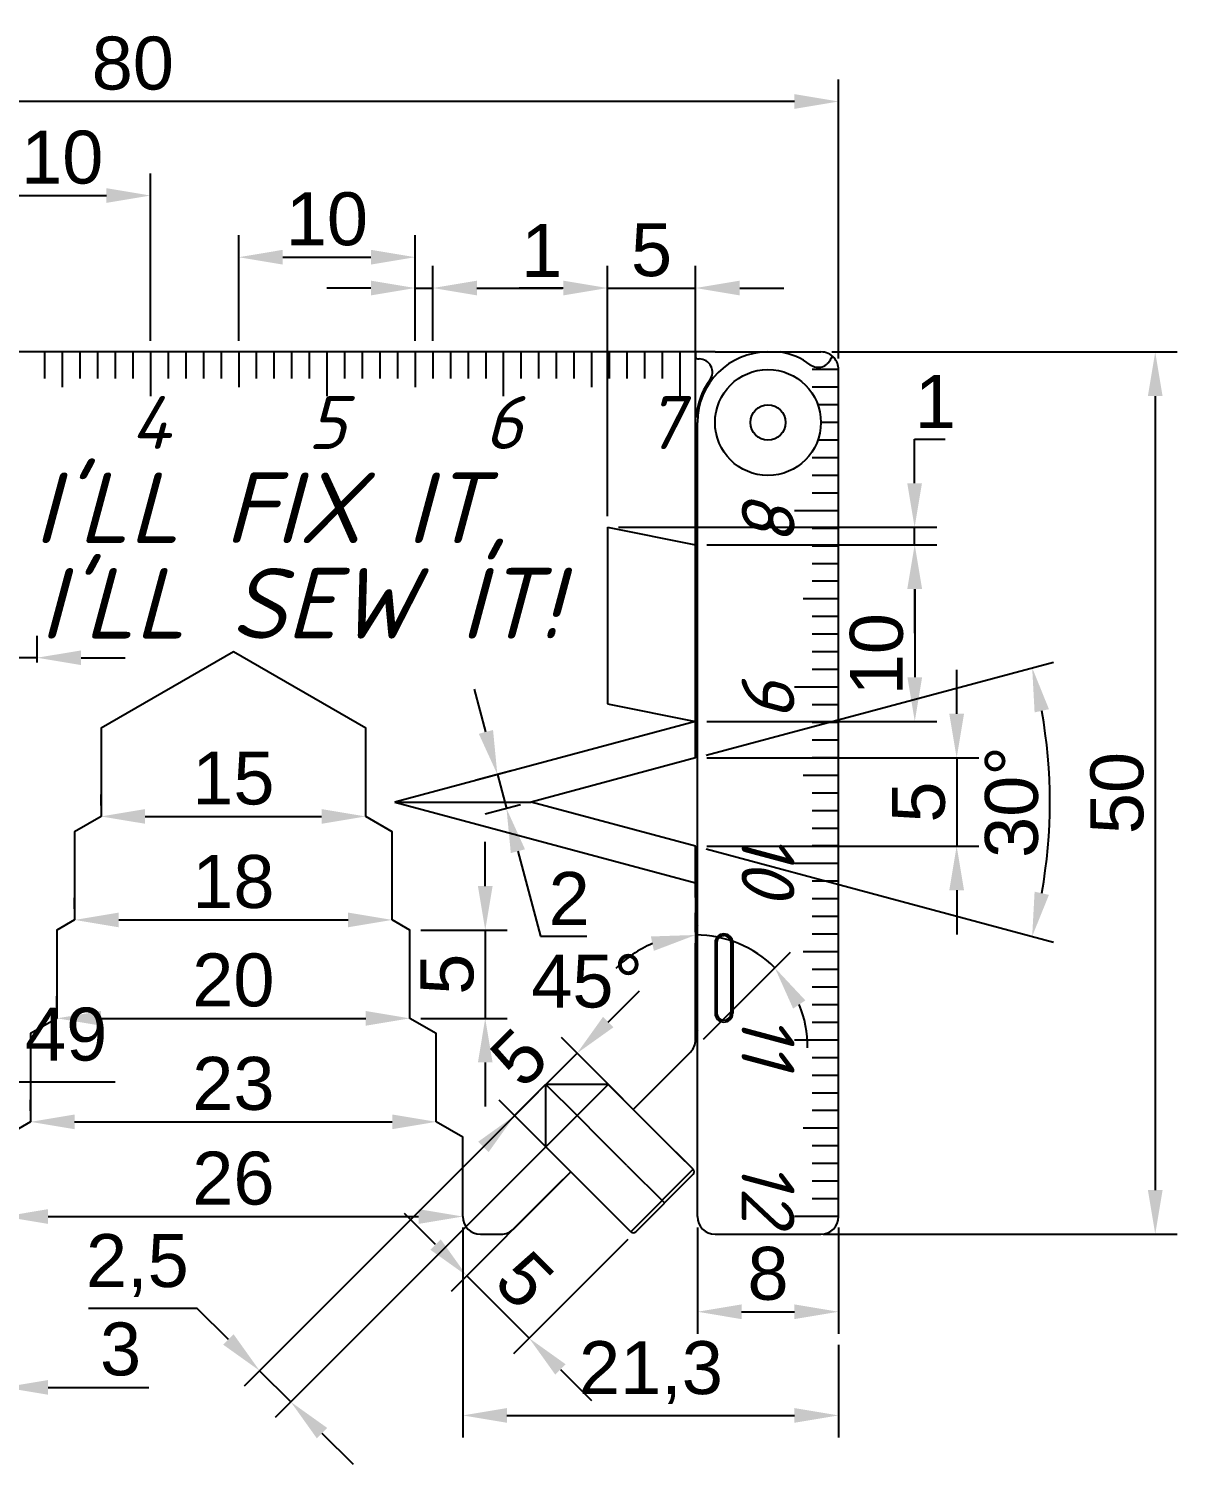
# Model space of a CAD drawing. Header units: millimetres. Extents: x -154 to 579, y -42 to 403.
# Drawn here: x 303.4 to 368.5, y 322 to 403.3 of the extents above; entities that cross this region are included whole.
import ezdxf
from ezdxf.enums import TextEntityAlignment as Align

# ---------------------------------------------------------------- set-up
doc = ezdxf.new("R2010")
doc.units = ezdxf.units.MM
doc.styles.add('GOST', font='ISOCPEUI.TTF')
doc.styles.get("Standard").update_dxf_attribs({"font": 'Arial.ttf'})
doc.dimstyles.new('Copy of ISO-25', dxfattribs={"dimtxt": 3, "dimasz": 2.5, "dimexe": 1.25, "dimexo": 0.625, "dimtad": 1, "dimtoh": 1, "dimtxsty": 'Standard', "dimcen": 2.5, "dimadec": 0, "dimazin": 0, "dimtfac": 1, "dimtmove": 0, "dimatfit": 3, "dimfxl": 1, "dimarcsym": 0})

# ---------------------------------------------------------------- blocks, each defined once
blk = doc.blocks.new('*D161')
at = {"color": 0, "lineweight": -2, "transparency": 16777216}
for p, q in [((307.485, 359.295), (307.485, 359.92)), ((322.485, 359.295), (322.485, 359.92)), ((309.985, 358.67), (319.985, 358.67))]:
    blk.add_line(p, q, dxfattribs=at)
at = {"color": 0, "transparency": 16777216}
for points in [[(309.985, 359.087), (309.985, 358.254), (307.485, 358.67)], [(319.985, 359.087), (319.985, 358.254), (322.485, 358.67)]]:
    blk.add_solid(points, dxfattribs=at)
at = {"layer": 'Defpoints', "color": 0, "transparency": 16777216}
for p in [(307.485, 358.67), (322.485, 358.67), (322.485, 358.67)]:
    blk.add_point(p, dxfattribs=at)
at = {"color": 0, "transparency": 16777216, "insert": (314.985, 360.827), "char_height": 3, "attachment_point": 5}
blk.add_mtext('15', dxfattribs=at)
blk = doc.blocks.new('*D162')
at = {"color": 0, "lineweight": -2, "transparency": 16777216}
for p, q in [((305.985, 353.429), (305.985, 354.054)), ((323.985, 353.429), (323.985, 354.054)), ((308.485, 352.804), (321.485, 352.804))]:
    blk.add_line(p, q, dxfattribs=at)
at = {"color": 0, "transparency": 16777216}
for points in [[(308.485, 353.221), (308.485, 352.388), (305.985, 352.804)], [(321.485, 353.221), (321.485, 352.388), (323.985, 352.804)]]:
    blk.add_solid(points, dxfattribs=at)
at = {"layer": 'Defpoints', "color": 0, "transparency": 16777216}
for p in [(305.985, 352.804), (323.985, 352.804), (323.985, 352.804)]:
    blk.add_point(p, dxfattribs=at)
at = {"color": 0, "transparency": 16777216, "insert": (314.985, 354.961), "char_height": 3, "attachment_point": 5}
blk.add_mtext('18', dxfattribs=at)
blk = doc.blocks.new('*D163')
at = {"color": 0, "lineweight": -2, "transparency": 16777216}
for p, q in [((304.985, 347.852), (304.985, 348.477)), ((324.985, 347.852), (324.985, 348.477)), ((307.485, 347.227), (322.485, 347.227))]:
    blk.add_line(p, q, dxfattribs=at)
at = {"color": 0, "transparency": 16777216}
for points in [[(307.485, 347.644), (307.485, 346.81), (304.985, 347.227)], [(322.485, 347.644), (322.485, 346.81), (324.985, 347.227)]]:
    blk.add_solid(points, dxfattribs=at)
at = {"layer": 'Defpoints', "color": 0, "transparency": 16777216}
for p in [(304.985, 347.227), (324.985, 347.227), (324.985, 347.227)]:
    blk.add_point(p, dxfattribs=at)
at = {"color": 0, "transparency": 16777216, "insert": (314.985, 349.384), "char_height": 3, "attachment_point": 5}
blk.add_mtext('20', dxfattribs=at)
blk = doc.blocks.new('*D164')
at = {"color": 0, "lineweight": -2, "transparency": 16777216}
for p, q in [((303.485, 341.986), (303.485, 342.611)), ((326.485, 341.986), (326.485, 342.611)), ((305.985, 341.361), (323.985, 341.361))]:
    blk.add_line(p, q, dxfattribs=at)
at = {"color": 0, "transparency": 16777216}
for points in [[(305.985, 341.778), (305.985, 340.944), (303.485, 341.361)], [(323.985, 341.778), (323.985, 340.944), (326.485, 341.361)]]:
    blk.add_solid(points, dxfattribs=at)
at = {"layer": 'Defpoints', "color": 0, "transparency": 16777216}
for p in [(303.485, 341.361), (326.485, 341.361), (326.485, 341.361)]:
    blk.add_point(p, dxfattribs=at)
at = {"color": 0, "transparency": 16777216, "insert": (314.985, 343.519), "char_height": 3, "attachment_point": 5}
blk.add_mtext('23', dxfattribs=at)
blk = doc.blocks.new('*D165')
at = {"color": 0, "lineweight": -2, "transparency": 16777216}
for p, q in [((301.985, 336.62), (301.985, 337.245)), ((327.985, 336.62), (327.985, 337.245)), ((304.485, 335.995), (325.485, 335.995))]:
    blk.add_line(p, q, dxfattribs=at)
at = {"color": 0, "transparency": 16777216}
for points in [[(304.485, 336.412), (304.485, 335.578), (301.985, 335.995)], [(325.485, 336.412), (325.485, 335.578), (327.985, 335.995)]]:
    blk.add_solid(points, dxfattribs=at)
at = {"layer": 'Defpoints', "color": 0, "transparency": 16777216}
for p in [(301.985, 335.995), (327.985, 335.995), (327.985, 335.995)]:
    blk.add_point(p, dxfattribs=at)
at = {"color": 0, "transparency": 16777216, "insert": (314.985, 338.152), "char_height": 3, "attachment_point": 5}
blk.add_mtext('26', dxfattribs=at)
blk = doc.blocks.new('*D166')
at = {"color": 0, "lineweight": -2, "transparency": 16777216}
for p, q in [((290.235, 346.662), (290.235, 342.377)), ((296.729, 346.662), (296.729, 342.377)), ((292.735, 343.627), (294.229, 343.627)), ((296.729, 343.627), (308.294, 343.627))]:
    blk.add_line(p, q, dxfattribs=at)
at = {"color": 0, "transparency": 16777216}
for points in [[(292.735, 344.044), (292.735, 343.21), (290.235, 343.627)], [(294.229, 344.044), (294.229, 343.21), (296.729, 343.627)]]:
    blk.add_solid(points, dxfattribs=at)
at = {"layer": 'Defpoints', "color": 0, "transparency": 16777216}
for p in [(290.235, 347.287), (296.729, 347.287), (296.729, 343.627)]:
    blk.add_point(p, dxfattribs=at)
at = {"color": 0, "transparency": 16777216, "insert": (303.761, 346.055), "char_height": 3, "attachment_point": 5}
blk.add_mtext('6,49', dxfattribs=at)
blk = doc.blocks.new('*D186')
at = {"color": 0, "lineweight": -2, "transparency": 16777216}
for p, q in [((329.26, 354.727), (329.26, 357.227)), ((325.61, 352.227), (330.51, 352.227)), ((329.26, 352.227), (329.26, 347.227)), ((325.61, 347.227), (330.51, 347.227)), ((329.26, 344.727), (329.26, 342.227))]:
    blk.add_line(p, q, dxfattribs=at)
at = {"color": 0, "transparency": 16777216}
for points in [[(328.844, 354.727), (329.677, 354.727), (329.26, 352.227)], [(328.844, 344.727), (329.677, 344.727), (329.26, 347.227)]]:
    blk.add_solid(points, dxfattribs=at)
at = {"layer": 'Defpoints', "color": 0, "transparency": 16777216}
for p in [(324.985, 352.227), (324.985, 347.227), (329.26, 347.227)]:
    blk.add_point(p, dxfattribs=at)
at = {"color": 0, "transparency": 16777216, "insert": (327.11, 349.727), "char_height": 3, "attachment_point": 5, "rotation": 90}
blk.add_mtext('5', dxfattribs=at)
blk = doc.blocks.new('*D187')
at = {"color": 0, "lineweight": -2, "transparency": 16777216}
for p, q in [((269.285, 389.736), (269.285, 400.438)), ((349.285, 384.62), (349.285, 400.438)), ((346.785, 399.188), (271.785, 399.188))]:
    blk.add_line(p, q, dxfattribs=at)
at = {"color": 0, "transparency": 16777216}
for points in [[(271.785, 399.605), (271.785, 398.771), (269.285, 399.188)], [(346.785, 399.605), (346.785, 398.771), (349.285, 399.188)]]:
    blk.add_solid(points, dxfattribs=at)
at = {"layer": 'Defpoints', "color": 0, "transparency": 16777216}
for p in [(269.285, 399.188), (269.285, 389.111), (349.285, 383.995)]:
    blk.add_point(p, dxfattribs=at)
at = {"color": 0, "transparency": 16777216, "insert": (309.285, 401.345), "char_height": 3, "attachment_point": 5}
blk.add_mtext('80', dxfattribs=at)
blk = doc.blocks.new('*D188')
at = {"color": 0, "lineweight": -2, "transparency": 16777216}
for p, q in [((300.285, 385.62), (300.285, 395.108)), ((310.285, 385.62), (310.285, 395.108)), ((302.785, 393.858), (307.785, 393.858))]:
    blk.add_line(p, q, dxfattribs=at)
at = {"color": 0, "transparency": 16777216}
for points in [[(302.785, 394.275), (302.785, 393.441), (300.285, 393.858)], [(307.785, 394.275), (307.785, 393.441), (310.285, 393.858)]]:
    blk.add_solid(points, dxfattribs=at)
at = {"layer": 'Defpoints', "color": 0, "transparency": 16777216}
for p in [(310.285, 393.858), (300.285, 384.995), (310.285, 384.995)]:
    blk.add_point(p, dxfattribs=at)
at = {"color": 0, "transparency": 16777216, "insert": (305.285, 396.015), "char_height": 3, "attachment_point": 5}
blk.add_mtext('10', dxfattribs=at)
blk = doc.blocks.new('*D189')
at = {"color": 0, "lineweight": -2, "transparency": 16777216}
for p, q in [((315.285, 385.62), (315.285, 391.614)), ((325.285, 385.62), (325.285, 391.614)), ((317.785, 390.364), (322.785, 390.364))]:
    blk.add_line(p, q, dxfattribs=at)
at = {"color": 0, "transparency": 16777216}
for points in [[(317.785, 390.781), (317.785, 389.947), (315.285, 390.364)], [(322.785, 390.781), (322.785, 389.947), (325.285, 390.364)]]:
    blk.add_solid(points, dxfattribs=at)
at = {"layer": 'Defpoints', "color": 0, "transparency": 16777216}
for p in [(325.285, 390.364), (315.285, 384.995), (325.285, 384.995)]:
    blk.add_point(p, dxfattribs=at)
at = {"color": 0, "transparency": 16777216, "insert": (320.285, 392.521), "char_height": 3, "attachment_point": 5}
blk.add_mtext('10', dxfattribs=at)
blk = doc.blocks.new('*D190')
at = {"color": 0, "lineweight": -2, "transparency": 16777216}
for p, q in [((325.285, 385.62), (325.285, 389.867)), ((326.285, 385.62), (326.285, 389.867)), ((322.785, 388.617), (320.285, 388.617)), ((325.285, 388.617), (326.285, 388.617)), ((328.785, 388.617), (333.64, 388.617))]:
    blk.add_line(p, q, dxfattribs=at)
at = {"color": 0, "transparency": 16777216}
for points in [[(322.785, 389.034), (322.785, 388.2), (325.285, 388.617)], [(328.785, 389.034), (328.785, 388.2), (326.285, 388.617)]]:
    blk.add_solid(points, dxfattribs=at)
at = {"layer": 'Defpoints', "color": 0, "transparency": 16777216}
for p in [(326.285, 388.617), (325.285, 384.995), (326.285, 384.995)]:
    blk.add_point(p, dxfattribs=at)
at = {"color": 0, "transparency": 16777216, "insert": (332.463, 390.748), "char_height": 3, "attachment_point": 5}
blk.add_mtext('1', dxfattribs=at)
blk = doc.blocks.new('*D191')
at = {"color": 0, "lineweight": -2, "transparency": 16777216}
for p, q in [((355.979, 364.486), (355.979, 366.986)), ((341.81, 361.986), (357.229, 361.986)), ((355.979, 361.986), (355.979, 356.986)), ((341.81, 356.986), (357.229, 356.986)), ((355.979, 354.486), (355.979, 351.986))]:
    blk.add_line(p, q, dxfattribs=at)
at = {"color": 0, "transparency": 16777216}
for points in [[(355.562, 364.486), (356.396, 364.486), (355.979, 361.986)], [(355.562, 354.486), (356.396, 354.486), (355.979, 356.986)]]:
    blk.add_solid(points, dxfattribs=at)
at = {"layer": 'Defpoints', "color": 0, "transparency": 16777216}
for p in [(341.185, 361.986), (341.185, 356.986), (355.979, 356.986)]:
    blk.add_point(p, dxfattribs=at)
at = {"color": 0, "transparency": 16777216, "insert": (353.828, 359.486), "char_height": 3, "attachment_point": 5, "rotation": 90}
blk.add_mtext('5', dxfattribs=at)
blk = doc.blocks.new('*D192')
at = {"color": 0, "lineweight": -2, "transparency": 16777216}
for p, q in [((341.789, 362.148), (361.466, 367.421)), ((341.789, 356.825), (361.466, 351.552))]:
    blk.add_line(p, q, dxfattribs=at)
blk.add_arc((331.855, 359.486), 29.406, 349.87259, 10.12741, dxfattribs=at)
at = {"color": 0, "transparency": 16777216}
for points in [[(360.396, 364.566), (361.209, 364.748), (360.259, 367.097)], [(361.209, 354.225), (360.396, 354.406), (360.259, 351.876)]]:
    blk.add_solid(points, dxfattribs=at)
at = {"layer": 'Defpoints', "color": 0, "transparency": 16777216}
for p in [(341.185, 361.986), (331.855, 359.486), (331.855, 359.486), (341.185, 356.986), (361.149, 356.923)]:
    blk.add_point(p, dxfattribs=at)
at = {"color": 0, "transparency": 16777216, "insert": (359.103, 359.486), "char_height": 3, "attachment_point": 5, "rotation": 90}
blk.add_mtext('30°', dxfattribs=at)
blk = doc.blocks.new('*D193')
at = {"color": 0, "lineweight": -2, "transparency": 16777216}
for p, q in [((329.3, 363.46), (328.653, 365.875)), ((330.734, 361.256), (328.74, 360.722)), ((329.947, 361.046), (330.465, 359.114)), ((331.251, 359.325), (329.257, 358.79)), ((331.112, 356.699), (332.4, 351.89)), ((332.4, 351.89), (335.012, 351.89))]:
    blk.add_line(p, q, dxfattribs=at)
at = {"color": 0, "transparency": 16777216}
for points in [[(329.702, 363.568), (328.897, 363.353), (329.947, 361.046)], [(331.514, 356.807), (330.709, 356.591), (330.465, 359.114)]]:
    blk.add_solid(points, dxfattribs=at)
at = {"layer": 'Defpoints', "color": 0, "transparency": 16777216}
for p in [(331.337, 361.418), (329.947, 361.046), (331.855, 359.486)]:
    blk.add_point(p, dxfattribs=at)
at = {"color": 0, "transparency": 16777216, "insert": (334.019, 354.021), "char_height": 3, "attachment_point": 5}
blk.add_mtext('2', dxfattribs=at)
blk = doc.blocks.new('*D196')
at = {"color": 0, "lineweight": -2, "transparency": 16777216}
for p, q in [((341.81, 374.057), (354.854, 374.057)), ((353.604, 371.557), (353.604, 366.557)), ((341.81, 364.057), (354.854, 364.057))]:
    blk.add_line(p, q, dxfattribs=at)
at = {"color": 0, "transparency": 16777216}
for points in [[(353.188, 371.557), (354.021, 371.557), (353.604, 374.057)], [(353.188, 366.557), (354.021, 366.557), (353.604, 364.057)]]:
    blk.add_solid(points, dxfattribs=at)
at = {"layer": 'Defpoints', "color": 0, "transparency": 16777216}
for p in [(341.185, 374.057), (341.185, 364.057), (353.604, 364.057)]:
    blk.add_point(p, dxfattribs=at)
at = {"color": 0, "transparency": 16777216, "insert": (351.447, 367.865), "char_height": 3, "attachment_point": 5, "rotation": 90}
blk.add_mtext('10', dxfattribs=at)
blk = doc.blocks.new('*D197')
at = {"color": 0, "lineweight": -2, "transparency": 16777216}
for p, q in [((353.596, 377.557), (353.596, 380.057)), ((353.596, 380.057), (355.326, 380.057)), ((336.81, 375.057), (354.846, 375.057)), ((353.596, 374.057), (353.596, 375.057)), ((341.81, 374.057), (354.846, 374.057)), ((353.596, 371.557), (353.596, 369.057))]:
    blk.add_line(p, q, dxfattribs=at)
at = {"color": 0, "transparency": 16777216}
for points in [[(353.179, 377.557), (354.013, 377.557), (353.596, 375.057)], [(353.179, 371.557), (354.013, 371.557), (353.596, 374.057)]]:
    blk.add_solid(points, dxfattribs=at)
at = {"layer": 'Defpoints', "color": 0, "transparency": 16777216}
for p in [(336.185, 375.057), (341.185, 374.057), (353.596, 374.057)]:
    blk.add_point(p, dxfattribs=at)
at = {"color": 0, "transparency": 16777216, "insert": (354.774, 382.188), "char_height": 3, "attachment_point": 5}
blk.add_mtext('1', dxfattribs=at)
blk = doc.blocks.new('*D198')
at = {"color": 0, "lineweight": -2, "transparency": 16777216}
for p, q in [((336.185, 375.682), (336.185, 389.867)), ((341.185, 374.682), (341.185, 389.867)), ((333.685, 388.617), (331.185, 388.617)), ((336.185, 388.617), (341.185, 388.617)), ((343.685, 388.617), (346.185, 388.617))]:
    blk.add_line(p, q, dxfattribs=at)
at = {"color": 0, "transparency": 16777216}
for points in [[(333.685, 389.034), (333.685, 388.2), (336.185, 388.617)], [(343.685, 389.034), (343.685, 388.2), (341.185, 388.617)]]:
    blk.add_solid(points, dxfattribs=at)
at = {"layer": 'Defpoints', "color": 0, "transparency": 16777216}
for p in [(341.185, 388.617), (336.185, 375.057), (341.185, 374.057)]:
    blk.add_point(p, dxfattribs=at)
at = {"color": 0, "transparency": 16777216, "insert": (338.685, 390.767), "char_height": 3, "attachment_point": 5}
blk.add_mtext('5', dxfattribs=at)
blk = doc.blocks.new('*D199')
at = {"color": 0, "lineweight": -2, "transparency": 16777216}
for p, q in [((341.285, 335.37), (341.285, 329.348)), ((349.285, 335.37), (349.285, 329.348)), ((343.785, 330.598), (346.785, 330.598))]:
    blk.add_line(p, q, dxfattribs=at)
at = {"color": 0, "transparency": 16777216}
for points in [[(343.785, 331.015), (343.785, 330.181), (341.285, 330.598)], [(346.785, 331.015), (346.785, 330.181), (349.285, 330.598)]]:
    blk.add_solid(points, dxfattribs=at)
at = {"layer": 'Defpoints', "color": 0, "transparency": 16777216}
for p in [(341.285, 335.995), (349.285, 335.995), (349.285, 330.598)]:
    blk.add_point(p, dxfattribs=at)
at = {"color": 0, "transparency": 16777216, "insert": (345.285, 332.755), "char_height": 3, "attachment_point": 5}
blk.add_mtext('8', dxfattribs=at)
blk = doc.blocks.new('*D158')
at = {"color": 0, "lineweight": -2, "transparency": 16777216}
for p, q in [((327.985, 335.37), (327.985, 323.474)), ((349.285, 328.723), (349.285, 323.474)), ((330.485, 324.724), (346.785, 324.724))]:
    blk.add_line(p, q, dxfattribs=at)
at = {"color": 0, "transparency": 16777216}
for points in [[(330.485, 325.14), (330.485, 324.307), (327.985, 324.724)], [(346.785, 325.14), (346.785, 324.307), (349.285, 324.724)]]:
    blk.add_solid(points, dxfattribs=at)
at = {"layer": 'Defpoints', "color": 0, "transparency": 16777216}
for p in [(327.985, 335.995), (349.285, 329.348), (349.285, 324.724)]:
    blk.add_point(p, dxfattribs=at)
at = {"color": 0, "transparency": 16777216, "insert": (338.652, 327.152), "char_height": 3, "attachment_point": 5}
blk.add_mtext('21,3', dxfattribs=at)
blk = doc.blocks.new('*D200')
at = {"color": 0, "lineweight": -2, "transparency": 16777216}
for p, q in [((298.985, 335.363), (298.985, 325.061)), ((301.985, 335.363), (301.985, 325.061)), ((296.485, 326.311), (293.985, 326.311)), ((298.985, 326.311), (301.985, 326.311)), ((304.485, 326.311), (310.2, 326.311))]:
    blk.add_line(p, q, dxfattribs=at)
at = {"color": 0, "transparency": 16777216}
for points in [[(296.485, 326.728), (296.485, 325.895), (298.985, 326.311)], [(304.485, 326.728), (304.485, 325.895), (301.985, 326.311)]]:
    blk.add_solid(points, dxfattribs=at)
at = {"layer": 'Defpoints', "color": 0, "transparency": 16777216}
for p in [(298.985, 335.988), (301.985, 335.988), (301.985, 326.311)]:
    blk.add_point(p, dxfattribs=at)
at = {"color": 0, "transparency": 16777216, "insert": (308.592, 328.469), "char_height": 3, "attachment_point": 5}
blk.add_mtext('3', dxfattribs=at)
blk = doc.blocks.new('*D201')
at = {"color": 0, "lineweight": -2, "transparency": 16777216}
for p, q in [((336.231, 347.016), (337.998, 348.783)), ((340.597, 339.114), (333.579, 346.132)), ((330.927, 341.712), (334.463, 345.248)), ((337.061, 335.578), (330.043, 342.596)), ((329.159, 339.945), (327.392, 338.177))]:
    blk.add_line(p, q, dxfattribs=at)
at = {"color": 0, "transparency": 16777216}
for points in [[(335.936, 347.31), (336.525, 346.721), (334.463, 345.248)], [(328.865, 340.239), (329.454, 339.65), (330.927, 341.712)]]:
    blk.add_solid(points, dxfattribs=at)
at = {"layer": 'Defpoints', "color": 0, "transparency": 16777216}
for p in [(334.463, 345.248), (341.039, 338.672), (337.503, 335.136)]:
    blk.add_point(p, dxfattribs=at)
at = {"color": 0, "transparency": 16777216, "insert": (331.174, 345.001), "char_height": 3, "attachment_point": 5, "rotation": 45}
blk.add_mtext('5', dxfattribs=at)
blk = doc.blocks.new('*D202')
at = {"color": 0, "lineweight": -2, "transparency": 16777216}
for p, q in [((332.253, 343.038), (315.588, 326.373)), ((334.021, 341.27), (317.356, 324.605)), ((312.936, 330.792), (306.776, 330.792)), ((314.704, 329.025), (312.936, 330.792)), ((318.239, 325.489), (316.472, 327.257)), ((320.007, 323.721), (321.775, 321.954))]:
    blk.add_line(p, q, dxfattribs=at)
at = {"color": 0, "transparency": 16777216}
for points in [[(314.999, 329.319), (314.409, 328.73), (316.472, 327.257)], [(320.302, 324.016), (319.713, 323.427), (318.239, 325.489)]]:
    blk.add_solid(points, dxfattribs=at)
at = {"layer": 'Defpoints', "color": 0, "transparency": 16777216}
for p in [(332.695, 343.48), (334.463, 341.712), (318.239, 325.489)]:
    blk.add_point(p, dxfattribs=at)
at = {"color": 0, "transparency": 16777216, "insert": (309.543, 333.22), "char_height": 3, "attachment_point": 5}
blk.add_mtext('2,5', dxfattribs=at)
blk = doc.blocks.new('*D203')
at = {"color": 0, "lineweight": -2, "transparency": 16777216}
for p, q in [((333.667, 338.088), (327.331, 331.752)), ((326.447, 334.404), (324.679, 336.172)), ((337.344, 334.694), (330.866, 328.217)), ((328.215, 332.636), (331.75, 329.1)), ((333.518, 327.333), (335.286, 325.565))]:
    blk.add_line(p, q, dxfattribs=at)
at = {"color": 0, "transparency": 16777216}
for points in [[(326.742, 334.698), (326.152, 334.109), (328.215, 332.636)], [(333.813, 327.627), (333.224, 327.038), (331.75, 329.1)]]:
    blk.add_solid(points, dxfattribs=at)
at = {"layer": 'Defpoints', "color": 0, "transparency": 16777216}
for p in [(334.109, 338.53), (337.786, 335.136), (331.75, 329.1)]:
    blk.add_point(p, dxfattribs=at)
at = {"color": 0, "transparency": 16777216, "insert": (331.503, 332.389), "char_height": 3, "attachment_point": 5, "rotation": 315}
blk.add_mtext('5', dxfattribs=at)
blk = doc.blocks.new('*D204')
at = {"color": 0, "lineweight": -2, "transparency": 16777216}
for p, q in [((341.185, 352.107), (341.185, 353.202)), ((341.627, 346.048), (346.556, 350.977))]:
    blk.add_line(p, q, dxfattribs=at)
for start, end in [(45, 90), (112.72107, 135.44214), (359.55786, 22.27893)]:
    blk.add_arc((341.185, 345.606), 6.346, start, end, dxfattribs=at)
at = {"color": 0, "transparency": 16777216}
for points in [[(338.652, 351.868), (338.816, 351.051), (341.185, 351.952)], [(346.71, 347.781), (347.404, 348.243), (345.672, 350.093)]]:
    blk.add_solid(points, dxfattribs=at)
at = {"layer": 'Defpoints', "color": 0, "transparency": 16777216}
for p in [(341.185, 351.482), (344.358, 351.102), (341.185, 346.02), (340.892, 345.313), (337.645, 342.066)]:
    blk.add_point(p, dxfattribs=at)
at = {"color": 0, "transparency": 16777216, "insert": (335.035, 349.32), "char_height": 3, "attachment_point": 5}
blk.add_mtext('45°', dxfattribs=at)
blk = doc.blocks.new('*D205')
at = {"color": 0, "lineweight": -2, "transparency": 16777216}
for p, q in [((348.91, 384.995), (368.483, 384.995)), ((367.233, 382.495), (367.233, 337.495)), ((348.41, 334.995), (368.483, 334.995))]:
    blk.add_line(p, q, dxfattribs=at)
at = {"color": 0, "transparency": 16777216}
for points in [[(366.816, 382.495), (367.65, 382.495), (367.233, 384.995)], [(366.816, 337.495), (367.65, 337.495), (367.233, 334.995)]]:
    blk.add_solid(points, dxfattribs=at)
at = {"layer": 'Defpoints', "color": 0, "transparency": 16777216}
for p in [(348.285, 384.995), (347.785, 334.995), (367.233, 334.995)]:
    blk.add_point(p, dxfattribs=at)
at = {"color": 0, "transparency": 16777216, "insert": (365.076, 359.995), "char_height": 3, "attachment_point": 5, "rotation": 90}
blk.add_mtext('50', dxfattribs=at)
blk = doc.blocks.new('*D206')
at = {"color": 0, "lineweight": -2, "transparency": 16777216}
for p, q in [((301.785, 368.289), (301.785, 368.914)), ((303.858, 367.396), (303.858, 368.914)), ((299.285, 367.664), (290.692, 367.664)), ((303.858, 367.664), (301.785, 367.664)), ((306.358, 367.664), (308.858, 367.664))]:
    blk.add_line(p, q, dxfattribs=at)
at = {"color": 0, "transparency": 16777216}
for points in [[(299.285, 368.08), (299.285, 367.247), (301.785, 367.664)], [(306.358, 368.08), (306.358, 367.247), (303.858, 367.664)]]:
    blk.add_solid(points, dxfattribs=at)
at = {"layer": 'Defpoints', "color": 0, "transparency": 16777216}
for p in [(301.785, 367.664), (303.858, 367.664), (303.858, 366.771)]:
    blk.add_point(p, dxfattribs=at)
at = {"color": 0, "transparency": 16777216, "insert": (292.31, 369.795), "char_height": 3, "attachment_point": 5}
blk.add_mtext('2', dxfattribs=at)

msp = doc.modelspace()

# ---------------------------------------------------------------- linework, layer by layer
for p, q in [((342.285, 384.995), (270.285, 384.995)), ((304.285, 384.995), (304.285, 383.495)), ((305.285, 384.995), (305.285, 383.495)), ((305.285, 384.995), (305.285, 382.995)), ((306.285, 384.995), (306.285, 383.495)), ((307.285, 384.995), (307.285, 383.495)), ((308.285, 384.995), (308.285, 383.495)), ((309.285, 384.995), (309.285, 383.495)), ((310.285, 384.995), (310.285, 383.495)), ((310.285, 384.995), (310.285, 382.495)), ((311.285, 384.995), (311.285, 383.495)), ((312.285, 384.995), (312.285, 383.495)), ((313.285, 384.995), (313.285, 383.495)), ((314.285, 384.995), (314.285, 383.495)), ((315.285, 384.995), (315.285, 383.495)), ((315.285, 384.995), (315.285, 382.995)), ((316.285, 384.995), (316.285, 383.495)), ((317.285, 384.995), (317.285, 383.495)), ((318.285, 384.995), (318.285, 383.495)), ((319.285, 384.995), (319.285, 383.495)), ((320.285, 384.995), (320.285, 383.495)), ((320.285, 384.995), (320.285, 382.495)), ((321.285, 384.995), (321.285, 383.495)), ((322.285, 384.995), (322.285, 383.495)), ((323.285, 384.995), (323.285, 383.495)), ((324.285, 384.995), (324.285, 383.495)), ((325.285, 384.995), (325.285, 383.495)), ((325.285, 384.995), (325.285, 382.995)), ((326.285, 384.995), (326.285, 383.495)), ((327.285, 384.995), (327.285, 383.495)), ((328.285, 384.995), (328.285, 383.495)), ((329.285, 384.995), (329.285, 383.495)), ((330.285, 384.995), (330.285, 383.495)), ((330.285, 384.995), (330.285, 382.495)), ((331.285, 384.995), (331.285, 383.495)), ((332.285, 384.995), (332.285, 383.495)), ((333.285, 384.995), (333.285, 383.495)), ((334.285, 384.995), (334.285, 383.495)), ((335.285, 384.995), (335.285, 383.495)), ((335.285, 384.995), (335.285, 382.995)), ((336.285, 384.995), (336.285, 383.495)), ((337.285, 384.995), (337.285, 383.495)), ((338.285, 384.995), (338.285, 383.495)), ((339.285, 384.995), (339.285, 383.495)), ((340.285, 384.995), (340.285, 383.495)), ((340.285, 384.995), (340.285, 382.495)), ((341.185, 384.695), (341.185, 384.995)), ((341.185, 384.995), (341.185, 384.695)), ((342.285, 384.995), (348.285, 384.995)), ((345.285, 384.995), (345.983, 384.995)), ((341.285, 384.595), (341.385, 384.595)), ((349.285, 383.995), (347.785, 383.995)), ((349.285, 335.995), (349.285, 383.995)), ((349.285, 382.995), (347.785, 382.995)), ((341.275, 381.749), (341.185, 381.249)), ((349.285, 381.995), (348.114, 381.995)), ((341.185, 361.986), (341.185, 381.249)), ((341.285, 335.995), (341.285, 380.995)), ((349.285, 380.995), (348.285, 380.995)), ((349.285, 380.995), (348.285, 380.995)), ((349.285, 379.995), (348.114, 379.995)), ((349.285, 378.995), (347.785, 378.995)), ((349.285, 377.995), (347.785, 377.995)), ((349.285, 376.995), (347.785, 376.995)), ((349.285, 375.995), (346.785, 375.995)), ((349.285, 375.995), (347.785, 375.995)), ((336.185, 375.057), (336.185, 365.057)), ((336.185, 375.057), (341.185, 374.057)), ((349.285, 374.995), (347.785, 374.995)), ((349.285, 373.995), (347.785, 373.995)), ((349.285, 372.995), (347.785, 372.995)), ((349.285, 371.995), (347.785, 371.995)), ((349.285, 370.995), (347.285, 370.995)), ((349.285, 370.995), (347.785, 370.995)), ((349.285, 369.995), (347.785, 369.995)), ((349.285, 368.995), (347.785, 368.995)), ((349.285, 367.995), (347.785, 367.995)), ((341.185, 367.057), (341.185, 367.057)), ((349.285, 366.995), (347.785, 366.995)), ((349.285, 365.995), (346.785, 365.995)), ((349.285, 365.995), (347.785, 365.995)), ((336.185, 365.057), (341.185, 364.057)), ((349.285, 364.995), (347.785, 364.995)), ((341.185, 364.057), (324.128, 359.486)), ((349.285, 363.995), (347.785, 363.995)), ((349.285, 362.995), (347.785, 362.995)), ((341.185, 361.986), (331.855, 359.486)), ((349.285, 361.995), (347.785, 361.995)), ((349.285, 360.995), (347.285, 360.995)), ((349.285, 360.995), (347.785, 360.995)), ((349.285, 359.995), (347.785, 359.995)), ((324.128, 359.486), (331.855, 359.486)), ((324.128, 359.486), (341.185, 354.916)), ((341.185, 356.986), (331.855, 359.486)), ((349.285, 358.995), (347.785, 358.995)), ((349.285, 357.995), (347.785, 357.995)), ((341.185, 354.07), (341.185, 356.986)), ((349.285, 356.995), (347.785, 356.995)), ((349.285, 355.995), (346.785, 355.995)), ((349.285, 355.995), (347.785, 355.995)), ((349.285, 354.995), (347.785, 354.995)), ((341.185, 354.07), (341.185, 351.482)), ((349.285, 353.995), (347.785, 353.995)), ((349.285, 352.995), (347.785, 352.995)), ((341.185, 346.02), (341.185, 351.482)), ((342.285, 351.516), (342.285, 347.516)), ((342.385, 351.516), (342.385, 347.516)), ((342.485, 351.916), (342.785, 351.916)), ((343.185, 351.516), (343.185, 347.516)), ((343.285, 351.516), (343.285, 347.516)), ((349.285, 351.995), (347.785, 351.995)), ((349.285, 350.995), (347.285, 350.995)), ((349.285, 350.995), (347.785, 350.995)), ((349.285, 349.995), (347.785, 349.995)), ((349.285, 348.995), (347.785, 348.995)), ((349.285, 347.995), (347.785, 347.995)), ((342.785, 347.116), (342.485, 347.116)), ((349.285, 346.995), (347.785, 346.995)), ((349.285, 345.995), (346.785, 345.995)), ((349.285, 345.995), (347.785, 345.995)), ((337.645, 342.066), (340.892, 345.313)), ((349.285, 344.995), (347.785, 344.995)), ((332.695, 339.945), (336.231, 343.48)), ((332.695, 339.945), (332.695, 343.48)), ((336.231, 343.48), (332.695, 343.48)), ((332.695, 343.48), (334.463, 341.712)), ((337.645, 342.066), (336.231, 343.48)), ((349.285, 343.995), (347.785, 343.995)), ((349.285, 342.995), (347.785, 342.995)), ((335.877, 340.298), (334.463, 341.712)), ((339.059, 340.652), (337.645, 342.066)), ((349.285, 341.995), (347.785, 341.995)), ((349.285, 340.995), (347.285, 340.995)), ((349.285, 340.995), (347.785, 340.995)), ((337.291, 338.884), (335.877, 340.298)), ((341.039, 338.672), (339.059, 340.652)), ((334.109, 338.53), (332.695, 339.945)), ((349.285, 339.995), (347.785, 339.995)), ((334.109, 338.53), (330.867, 335.288)), ((335.523, 337.116), (334.109, 338.53)), ((337.291, 338.884), (339.413, 336.763)), ((337.503, 335.136), (341.039, 338.672)), ((349.285, 338.995), (347.785, 338.995)), ((337.786, 335.136), (341.039, 338.389)), ((349.285, 337.995), (347.785, 337.995)), ((335.523, 337.116), (337.503, 335.136)), ((349.285, 336.995), (347.785, 336.995)), ((349.285, 335.995), (346.785, 335.995)), ((349.285, 335.995), (347.785, 335.995)), ((328.985, 334.995), (330.159, 334.995)), ((342.285, 334.995), (348.285, 334.995))]:
    msp.add_line(p, q)
for points in [[(322.485, 358.67), (322.485, 363.67), (314.985, 368), (307.485, 363.67), (307.485, 358.67)], [(307.485, 358.67), (305.985, 357.804), (305.985, 352.804)], [(323.985, 352.804), (323.985, 357.804), (322.485, 358.67)], [(305.985, 352.804), (304.985, 352.227), (304.985, 347.227)], [(324.985, 347.227), (324.985, 352.227), (323.985, 352.804)], [(304.985, 347.227), (303.485, 346.361), (303.485, 341.361)], [(326.485, 341.361), (326.485, 346.361), (324.985, 347.227)], [(303.485, 341.361), (301.985, 340.495)], [(327.985, 335.995), (327.985, 340.495), (326.485, 341.361)]]:
    msp.add_lwpolyline(points)
for radius in [3, 1]:
    msp.add_circle((345.285, 380.995), radius)
for centre, radius, start, end in [((345.285, 380.995), 4, 90, 180), ((345.285, 380.995), 4.06, 53.84181, 80.10731), ((348.285, 383.995), 1, 42.09347, 90), ((341.285, 384.695), 0.1, 180, 270), ((341.385, 383.845), 0.75, 323.84181, 90), ((348.135, 384.895), 0.77, 233.84181, 340.06064), ((348.953, 384.598), 0.1, 42.09347, 160.06064), ((348.285, 383.995), 1, 0, 42.09347), ((345.285, 380.995), 4.08, 143.84181, 169.34214), ((345.285, 380.995), 5.728, 224.29268, 225.70732), ((342.185, 352.916), 1, 180, 205.84193), ((342.785, 351.516), 0.5, 0, 180), ((342.785, 351.516), 0.4, 0, 180), ((342.785, 347.516), 0.5, 180, 0), ((342.785, 347.516), 0.4, 180, 0), ((340.185, 346.02), 1, 315, 0), ((342.185, 346.116), 1, 154.15807, 180), ((340.897, 338.53), 0.2, 315, 45), ((328.985, 335.995), 1, 180, 270), ((330.159, 335.995), 1, 270, 315), ((342.285, 335.995), 1, 180, 270), ((348.285, 335.995), 1, 270, 0), ((337.645, 335.278), 0.2, 225, 315)]:
    msp.add_arc(centre, radius, start, end)

# ---------------------------------------------------------------- texts
at = {"style": 'GOST'}
for s, height, p in [('4', 3, (310.285, 382.495)), ('5', 3, (320.285, 382.495)), ('6', 3, (330.285, 382.495)), ('7', 3, (339.384, 382.495)), ("I'LL FIX IT,", 4, (317.152, 378.164)), ("I'LL SEW IT!", 4, (318.796, 372.749))]:
    msp.add_text(s, height=height, dxfattribs=at).set_placement(p, align=Align.TOP_CENTER)
for s, p in [('8', (346.785, 375.995)), ('9', (346.785, 365.995)), ('10', (346.785, 355.995)), ('11', (346.785, 345.995)), ('12', (346.785, 337.389))]:
    msp.add_text(s, height=3, rotation=270, dxfattribs=at).set_placement(p, align=Align.TOP_CENTER)

# ---------------------------------------------------------------- dimensions: what is measured, and where the dimension line sits
for base, p1, p2, picture, middle in [((269.285, 399.188), (349.285, 383.995), (269.285, 389.111), '*D187', (309.285, 401.345)), ((310.285, 393.858), (300.285, 384.995), (310.285, 384.995), '*D188', (305.285, 396.015)), ((325.285, 390.364), (315.285, 384.995), (325.285, 384.995), '*D189', (320.285, 392.521)), ((326.285, 388.617), (325.285, 384.995), (326.285, 384.995), '*D190', (332.463, 390.748)), ((341.185, 388.617), (336.185, 375.057), (341.185, 374.057), '*D198', (338.685, 390.767)), ((322.485, 358.67), (307.485, 358.67), (322.485, 358.67), '*D161', (314.985, 360.827)), ((323.985, 352.804), (305.985, 352.804), (323.985, 352.804), '*D162', (314.985, 354.961)), ((324.985, 347.227), (304.985, 347.227), (324.985, 347.227), '*D163', (314.985, 349.384)), ((296.729, 343.627), (290.235, 347.287), (296.729, 347.287), '*D166', (303.761, 346.055)), ((326.485, 341.361), (303.485, 341.361), (326.485, 341.361), '*D164', (314.985, 343.519)), ((327.985, 335.995), (301.985, 335.995), (327.985, 335.995), '*D165', (314.985, 338.152)), ((301.985, 326.311), (298.985, 335.988), (301.985, 335.988), '*D200', (308.592, 328.469)), ((349.285, 330.598), (341.285, 335.995), (349.285, 335.995), '*D199', (345.285, 332.755))]:
    dim = msp.add_linear_dim(base=base, p1=p1, p2=p2, dimstyle='Copy of ISO-25')
    dim.commit()
    dim.dimension.update_dxf_attribs({"geometry": picture, "text_midpoint": middle})
for base, p1, p2, picture, middle in [((367.233, 334.995), (348.285, 384.995), (347.785, 334.995), '*D205', (365.076, 359.995)), ((355.979, 356.986), (341.185, 361.986), (341.185, 356.986), '*D191', (353.828, 359.486))]:
    dim = msp.add_linear_dim(base=base, p1=p1, p2=p2, angle=90, dimstyle='Copy of ISO-25')
    dim.commit()
    dim.dimension.update_dxf_attribs({"geometry": picture, "text_midpoint": middle})
for base, p1, p2, angle, picture, middle in [((353.596, 374.057), (336.185, 375.057), (341.185, 374.057), 90, '*D197', (354.774, 380.057)), ((353.604, 364.057), (341.185, 374.057), (341.185, 364.057), 90, '*D196', (353.604, 367.865)), ((329.947, 361.046), (331.855, 359.486), (331.337, 361.418), 105, '*D193', (334.019, 351.89)), ((329.26, 347.227), (324.985, 352.227), (324.985, 347.227), 90, '*D186', (329.26, 349.727)), ((334.463, 345.248), (337.503, 335.136), (341.039, 338.672), 45, '*D201', (332.695, 343.48)), ((318.239, 325.489), (332.695, 343.48), (334.463, 341.712), 315, '*D202', (309.543, 330.792)), ((331.75, 329.1), (334.109, 338.53), (337.786, 335.136), 315, '*D203', (329.983, 330.868))]:
    dim = msp.add_linear_dim(base=base, p1=p1, p2=p2, angle=angle, dimstyle='Copy of ISO-25')
    dim.commit()
    dim.dimension.update_dxf_attribs({"geometry": picture, "text_midpoint": middle, "dimtype": 160})
dim = msp.add_linear_dim(base=(303.858, 367.664), p1=(301.785, 367.664), p2=(303.858, 366.771), text='2', dimstyle='Copy of ISO-25')
dim.commit()
dim.dimension.update_dxf_attribs({"geometry": '*D206', "text_midpoint": (292.31, 367.664), "dimtype": 160})
dim = msp.add_angular_dim_2l(base=(361.149, 356.923), line1=((341.185, 356.986), (331.855, 359.486)), line2=((341.185, 361.986), (331.855, 359.486)), dimstyle='Copy of ISO-25')
dim.commit()
dim.dimension.update_dxf_attribs({"geometry": '*D192', "text_midpoint": (359.103, 359.486)})
dim = msp.add_angular_dim_2l(base=(344.358, 351.102), line1=((341.185, 346.02), (341.185, 351.482)), line2=((337.645, 342.066), (340.892, 345.313)), dimstyle='Copy of ISO-25')
dim.commit()
dim.dimension.update_dxf_attribs({"geometry": '*D204', "text_midpoint": (335.035, 347.17), "dimtype": 162})
dim = msp.add_linear_dim(base=(349.285, 324.724), p1=(327.985, 335.995), p2=(349.285, 329.348), dimstyle='Copy of ISO-25')
dim.commit()
dim.dimension.update_dxf_attribs({"geometry": '*D158', "text_midpoint": (338.652, 324.724), "dimtype": 160})

doc.saveas('drawing.dxf')
